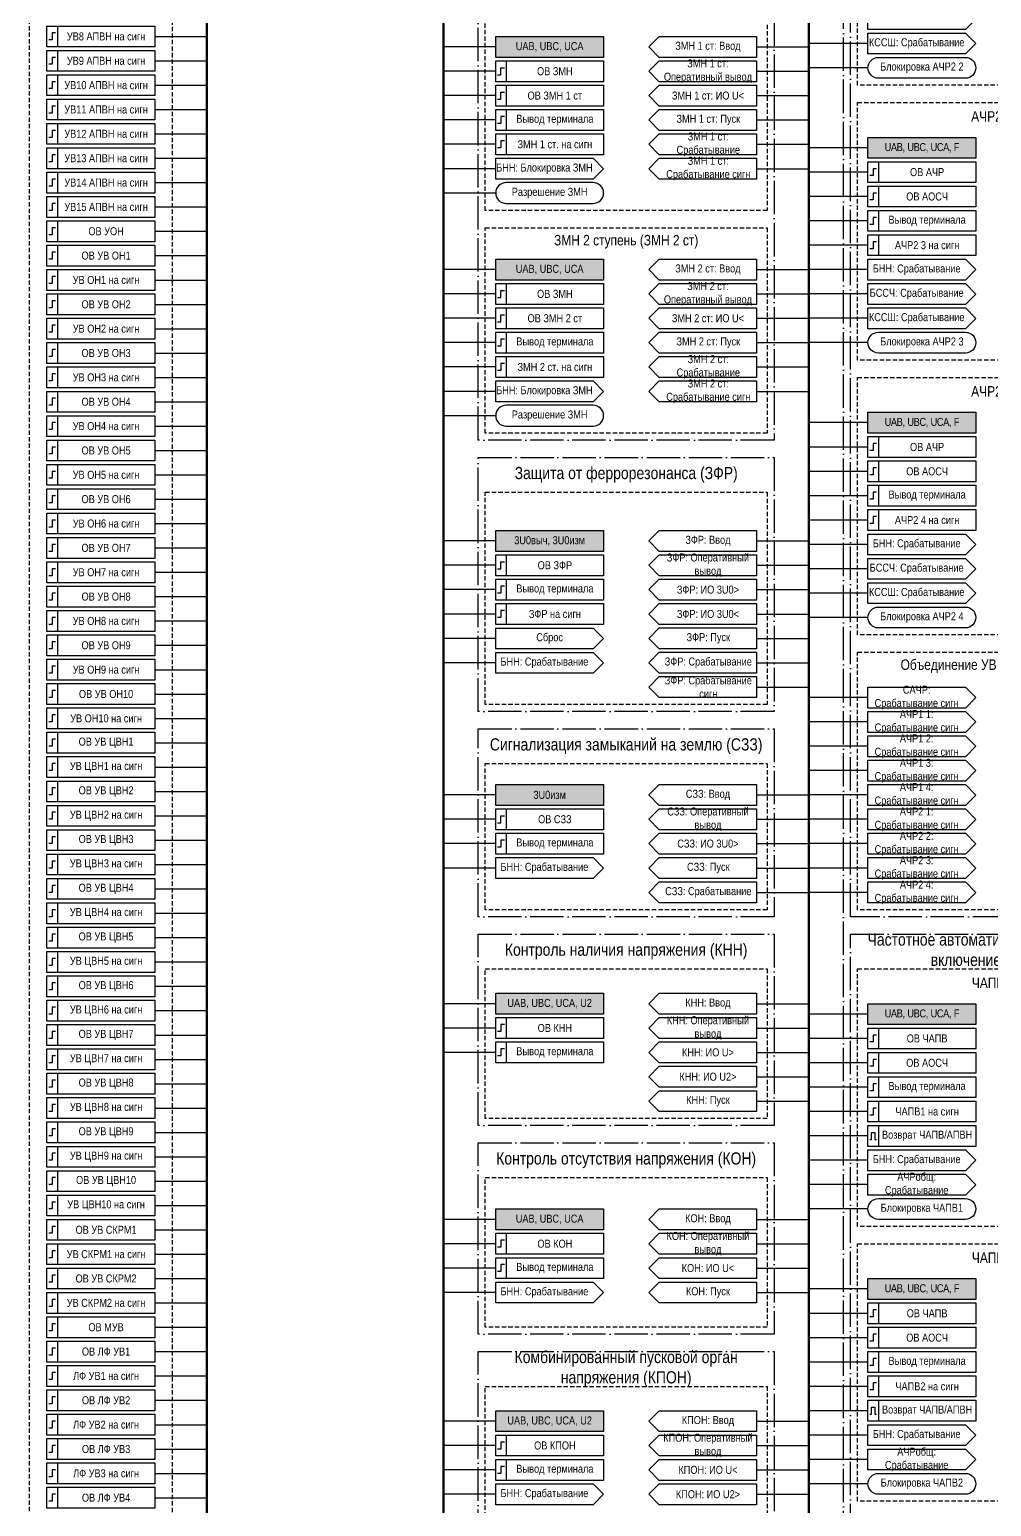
# Model space of a CAD drawing. Header units: millimetres. Extents: x -3568 to 1010, y 18 to 1948.
# Drawn here: x 76 to 352.5, y 765.5 to 1190 of the extents above; entities that cross this region are included whole.
import ezdxf

# ---------------------------------------------------------------- set-up
doc = ezdxf.new("R2010")
doc.units = ezdxf.units.MM
doc.linetypes.add('ACAD_ISO04W100', pattern=[30, 24, -3, 0, -3])
doc.linetypes.add('штриховая2', pattern=[0.375, 0.25, -0.125])
doc.layers.add('TEXT', color=7, linetype='Continuous', lineweight=25)
doc.layers.add('Основная', color=7, linetype='Continuous')
doc.styles.add('2.5_Gost_RD', font='ARIALN.TTF', dxfattribs={"height": 2.5})
doc.styles.add('3.5_Gost_RD', font='ARIALN.TTF', dxfattribs={"height": 3.5})

msp = doc.modelspace()

# ---------------------------------------------------------------- hatches: boundary and pattern name
at = {"ltscale": 100, "true_color": 0x0b6436}
h = msp.add_hatch(color=128, dxfattribs=at)
h.dxf.hatch_style = 1
h.paths.add_polyline_path([(210, 1188), (241, 1188), (241, 1182), (210, 1182)])
at = {"ltscale": 100, "true_color": 0x00cb62}
h = msp.add_hatch(color=112, dxfattribs=at)
h.dxf.hatch_style = 1
h.paths.add_polyline_path([(317, 1159), (348, 1159), (348, 1153), (317, 1153)])
h = msp.add_hatch(color=112, dxfattribs=at)
h.dxf.hatch_style = 1
h.paths.add_polyline_path([(210, 1124), (241, 1124), (241, 1118), (210, 1118)])
h = msp.add_hatch(color=112, dxfattribs=at)
h.dxf.hatch_style = 1
h.paths.add_polyline_path([(317, 1080), (348, 1080), (348, 1074), (317, 1074)])
h = msp.add_hatch(color=112, dxfattribs=at)
h.dxf.hatch_style = 1
h.paths.add_polyline_path([(210, 1046), (241, 1046), (241, 1040), (210, 1040)])
h = msp.add_hatch(color=112, dxfattribs=at)
h.dxf.hatch_style = 1
h.paths.add_polyline_path([(210, 973), (241, 973), (241, 967), (210, 967)])
h = msp.add_hatch(color=112, dxfattribs=at)
h.dxf.hatch_style = 1
h.paths.add_polyline_path([(210, 913), (241, 913), (241, 907), (210, 907)])
h = msp.add_hatch(color=112, dxfattribs=at)
h.dxf.hatch_style = 1
h.paths.add_polyline_path([(317, 910), (348, 910), (348, 904), (317, 904)])
h = msp.add_hatch(color=112, dxfattribs=at)
h.dxf.hatch_style = 1
h.paths.add_polyline_path([(210, 851), (241, 851), (241, 845), (210, 845)])
h = msp.add_hatch(color=112, dxfattribs=at)
h.dxf.hatch_style = 1
h.paths.add_polyline_path([(317, 831), (348, 831), (348, 825), (317, 825)])
h = msp.add_hatch(color=112, dxfattribs=at)
h.dxf.hatch_style = 1
h.paths.add_polyline_path([(210, 793), (241, 793), (241, 787), (210, 787)])

# ---------------------------------------------------------------- linework, layer by layer
at = {"lineweight": 100, "ltscale": 100}
for p, q in [((195, 1860), (195, 505)), ((300, 1860), (300, 505)), ((127, 1695), (127, 616))]:
    msp.add_line(p, q, dxfattribs=at)
at = {"ltscale": 100}
for p, q in [((112, 1188), (127, 1188)), ((210, 1185), (195, 1185)), ((285, 1185), (300, 1185)), ((317, 1186), (300, 1186)), ((112, 1181), (127, 1181)), ((210, 1178), (195, 1178)), ((285, 1178), (300, 1178)), ((317, 1179), (300, 1179)), ((112, 1174), (127, 1174)), ((210, 1171), (195, 1171)), ((285, 1171), (300, 1171)), ((112, 1167), (127, 1167)), ((210, 1164), (195, 1164)), ((285, 1164), (300, 1164)), ((112, 1160), (127, 1160)), ((210, 1157), (195, 1157)), ((285, 1157), (300, 1157)), ((317, 1156), (300, 1156)), ((112, 1153), (127, 1153)), ((210, 1150), (195, 1150)), ((285, 1150), (300, 1150)), ((317, 1149), (300, 1149)), ((112, 1146), (127, 1146)), ((210, 1143), (195, 1143)), ((317, 1142), (300, 1142)), ((112, 1139), (127, 1139)), ((317, 1135), (300, 1135)), ((112, 1132), (127, 1132)), ((112, 1125), (127, 1125)), ((317, 1128), (300, 1128)), ((210, 1121), (195, 1121)), ((285, 1121), (300, 1121)), ((317, 1121), (300, 1121)), ((112, 1118), (127, 1118)), ((210, 1114), (195, 1114)), ((285, 1114), (300, 1114)), ((317, 1114), (300, 1114)), ((112, 1111), (127, 1111)), ((112, 1104), (127, 1104)), ((210, 1107), (195, 1107)), ((285, 1107), (300, 1107)), ((317, 1107), (300, 1107)), ((210, 1100), (195, 1100)), ((285, 1100), (300, 1100)), ((317, 1100), (300, 1100)), ((112, 1097), (127, 1097)), ((210, 1093), (195, 1093)), ((285, 1093), (300, 1093)), ((112, 1090), (127, 1090)), ((112, 1083), (127, 1083)), ((210, 1086), (195, 1086)), ((285, 1086), (300, 1086)), ((210, 1079), (195, 1079)), ((112, 1076), (127, 1076)), ((317, 1077), (300, 1077)), ((317, 1070), (300, 1070)), ((112, 1069), (127, 1069)), ((112, 1062), (127, 1062)), ((317, 1063), (300, 1063)), ((112, 1055), (127, 1055)), ((317, 1056), (300, 1056)), ((317, 1049), (300, 1049)), ((112, 1048), (127, 1048)), ((112, 1041), (127, 1041)), ((210, 1043), (195, 1043)), ((285, 1043), (300, 1043)), ((317, 1042), (300, 1042)), ((210, 1036), (195, 1036)), ((285, 1036), (300, 1036)), ((112, 1034), (127, 1034)), ((317, 1035), (300, 1035)), ((210, 1029), (195, 1029)), ((285, 1029), (300, 1029)), ((317, 1028), (300, 1028)), ((112, 1027), (127, 1027)), ((112, 1020), (127, 1020)), ((210, 1022), (195, 1022)), ((285, 1022), (300, 1022)), ((317, 1021), (300, 1021)), ((210, 1015), (195, 1015)), ((285, 1015), (300, 1015)), ((112, 1013), (127, 1013)), ((210, 1008), (195, 1008)), ((285, 1008), (300, 1008)), ((112, 1006), (127, 1006)), ((112, 999), (127, 999)), ((285, 1001), (300, 1001)), ((317, 998), (300, 998)), ((112, 992), (127, 992)), ((317, 991), (300, 991)), ((112, 985), (127, 985)), ((317, 984), (300, 984)), ((112, 978), (127, 978)), ((317, 977), (300, 977)), ((112, 971), (127, 971)), ((210, 970), (195, 970)), ((285, 970), (300, 970)), ((317, 970), (300, 970)), ((112, 964), (127, 964)), ((210, 963), (195, 963)), ((285, 963), (300, 963)), ((317, 963), (300, 963)), ((112, 957), (127, 957)), ((210, 956), (195, 956)), ((285, 956), (300, 956)), ((317, 956), (300, 956)), ((112, 950), (127, 950)), ((210, 949), (195, 949)), ((285, 949), (300, 949)), ((317, 949), (300, 949)), ((112, 943), (127, 943)), ((285, 942), (300, 942)), ((317, 942), (300, 942)), ((112, 936), (127, 936)), ((112, 929), (127, 929)), ((112, 922), (127, 922)), ((112, 915), (127, 915)), ((210, 910), (195, 910)), ((285, 910), (300, 910)), ((112, 908), (127, 908)), ((317, 907), (300, 907)), ((112, 901), (127, 901)), ((210, 903), (195, 903)), ((285, 903), (300, 903)), ((317, 900), (300, 900)), ((210, 896), (195, 896)), ((285, 896), (300, 896)), ((112, 894), (127, 894)), ((317, 893), (300, 893)), ((285, 889), (300, 889)), ((112, 887), (127, 887)), ((317, 886), (300, 886)), ((112, 880), (127, 880)), ((285, 882), (300, 882)), ((317, 879), (300, 879)), ((112, 873), (127, 873)), ((317, 872), (300, 872)), ((112, 866), (127, 866)), ((317, 865), (300, 865)), ((112, 859), (127, 859)), ((317, 858), (300, 858)), ((112, 852), (127, 852)), ((317, 851), (300, 851)), ((112, 845), (127, 845)), ((210, 848), (195, 848)), ((285, 848), (300, 848)), ((210, 841), (195, 841)), ((285, 841), (300, 841)), ((112, 838), (127, 838)), ((210, 834), (195, 834)), ((285, 834), (300, 834)), ((112, 831), (127, 831)), ((317, 828), (300, 828)), ((112, 824), (127, 824)), ((210, 827), (195, 827)), ((285, 827), (300, 827)), ((317, 821), (300, 821)), ((112, 817), (127, 817)), ((317, 814), (300, 814)), ((112, 810), (127, 810)), ((317, 807), (300, 807)), ((112, 803), (127, 803)), ((317, 800), (300, 800)), ((112, 796), (127, 796)), ((210, 790), (195, 790)), ((285, 790), (300, 790)), ((317, 793), (300, 793)), ((112, 789), (127, 789)), ((317, 786), (300, 786)), ((112, 782), (127, 782)), ((210, 783), (195, 783)), ((285, 783), (300, 783)), ((317, 779), (300, 779)), ((112, 775), (127, 775)), ((210, 776), (195, 776)), ((285, 776), (300, 776)), ((210, 769), (195, 769)), ((285, 769), (300, 769)), ((317, 772), (300, 772)), ((112, 768), (127, 768))]:
    msp.add_line(p, q, dxfattribs=at)
at = {"color": 251, "linetype": 'ACAD_ISO04W100', "lineweight": 30, "ltscale": 0.4, "true_color": 0x58595b}
for points in [[(310, 1855), (395, 1855), (395, 561), (310, 561)], [(312, 1732), (393, 1732), (393, 935), (312, 935)], [(205, 1207), (290, 1207), (290, 1072), (205, 1072)], [(205, 1067), (290, 1067), (290, 994), (205, 994)], [(205, 989), (290, 989), (290, 935), (205, 935)], [(205, 930), (290, 930), (290, 875), (205, 875)], [(312, 930), (393, 930), (393, 563), (312, 563)], [(205, 870), (290, 870), (290, 815), (205, 815)], [(205, 810), (290, 810), (290, 755), (205, 755)]]:
    msp.add_lwpolyline(points, close=True, dxfattribs=at)
at = {"color": 7, "linetype": 'штриховая2', "ltscale": 5}
msp.add_lwpolyline([(76, 1697), (117, 1697), (117, 616), (76, 616)], close=True, dxfattribs=at)
at = {"linetype": 'штриховая2', "ltscale": 5}
for points in [[(314, 1248), (391, 1248), (391, 1174), (314, 1174)], [(207, 1197), (288, 1197), (288, 1138), (207, 1138)], [(314, 1169), (391, 1169), (391, 1095), (314, 1095)], [(207, 1133), (288, 1133), (288, 1074), (207, 1074)], [(314, 1090), (391, 1090), (391, 1016), (314, 1016)], [(207, 1057), (288, 1057), (288, 996), (207, 996)], [(314, 1011), (391, 1011), (391, 937), (314, 937)], [(207, 979), (288, 979), (288, 937), (207, 937)], [(207, 920), (288, 920), (288, 877), (207, 877)], [(314, 920), (391, 920), (391, 846), (314, 846)], [(207, 860), (288, 860), (288, 817), (207, 817)], [(314, 841), (391, 841), (391, 767), (314, 767)], [(207, 800), (288, 800), (288, 757), (207, 757)]]:
    msp.add_lwpolyline(points, close=True, dxfattribs=at)
at = {"ltscale": 100}
for points in [[(317, 1195.98), (345, 1195.98), (348, 1192.98), (345, 1189.98), (317, 1189.98), (317, 1195.98)], [(317, 1188.98), (345, 1188.98), (348, 1185.98), (345, 1182.98), (317, 1182.98), (317, 1188.98)], [(210, 1152.98), (238, 1152.98), (241, 1149.98), (238, 1146.98), (210, 1146.98), (210, 1152.98)], [(317, 1123.98), (345, 1123.98), (348, 1120.98), (345, 1117.98), (317, 1117.98), (317, 1123.98)], [(317, 1116.98), (345, 1116.98), (348, 1113.98), (345, 1110.98), (317, 1110.98), (317, 1116.98)], [(317, 1109.98), (345, 1109.98), (348, 1106.98), (345, 1103.98), (317, 1103.98), (317, 1109.98)], [(210, 1088.98), (238, 1088.98), (241, 1085.98), (238, 1082.98), (210, 1082.98), (210, 1088.98)], [(317, 1044.98), (345, 1044.98), (348, 1041.98), (345, 1038.98), (317, 1038.98), (317, 1044.98)], [(317, 1037.98), (345, 1037.98), (348, 1034.98), (345, 1031.98), (317, 1031.98), (317, 1037.98)], [(317, 1030.98), (345, 1030.98), (348, 1027.98), (345, 1024.98), (317, 1024.98), (317, 1030.98)], [(210, 1017.98), (238, 1017.98), (241, 1014.98), (238, 1011.98), (210, 1011.98), (210, 1017.98)], [(210, 1010.98), (238, 1010.98), (241, 1007.98), (238, 1004.98), (210, 1004.98), (210, 1010.98)], [(317, 1000.98), (345, 1000.98), (348, 997.98), (345, 994.98), (317, 994.98), (317, 1000.98)], [(317, 993.98), (345, 993.98), (348, 990.98), (345, 987.98), (317, 987.98), (317, 993.98)], [(317, 986.98), (345, 986.98), (348, 983.98), (345, 980.98), (317, 980.98), (317, 986.98)], [(317, 979.98), (345, 979.98), (348, 976.98), (345, 973.98), (317, 973.98), (317, 979.98)], [(317, 972.98), (345, 972.98), (348, 969.98), (345, 966.98), (317, 966.98), (317, 972.98)], [(317, 965.98), (345, 965.98), (348, 962.98), (345, 959.98), (317, 959.98), (317, 965.98)], [(317, 958.98), (345, 958.98), (348, 955.98), (345, 952.98), (317, 952.98), (317, 958.98)], [(210, 951.98), (238, 951.98), (241, 948.98), (238, 945.98), (210, 945.98), (210, 951.98)], [(317, 951.98), (345, 951.98), (348, 948.98), (345, 945.98), (317, 945.98), (317, 951.98)], [(317, 944.98), (345, 944.98), (348, 941.98), (345, 938.98), (317, 938.98), (317, 944.98)], [(317, 867.98), (345, 867.98), (348, 864.98), (345, 861.98), (317, 861.98), (317, 867.98)], [(317, 860.98), (345, 860.98), (348, 857.98), (345, 854.98), (317, 854.98), (317, 860.98)], [(210, 829.98), (238, 829.98), (241, 826.98), (238, 823.98), (210, 823.98), (210, 829.98)], [(317, 788.98), (345, 788.98), (348, 785.98), (345, 782.98), (317, 782.98), (317, 788.98)], [(317, 781.98), (345, 781.98), (348, 778.98), (345, 775.98), (317, 775.98), (317, 781.98)], [(210, 771.98), (238, 771.98), (241, 768.98), (238, 765.98), (210, 765.98), (210, 771.98)]]:
    msp.add_lwpolyline(points, dxfattribs=at)
for points in [[(81, 1191), (84, 1191), (84, 1185), (81, 1185)], [(81, 1191), (112, 1191), (112, 1185), (81, 1185)], [(210, 1188), (241, 1188), (241, 1182), (210, 1182)], [(285, 1188), (285, 1182), (257, 1182), (254, 1185), (257, 1188)], [(81, 1184), (84, 1184), (84, 1178), (81, 1178)], [(81, 1184), (112, 1184), (112, 1178), (81, 1178)], [(210, 1181), (241, 1181), (241, 1175), (210, 1175)], [(210, 1181), (213, 1181), (213, 1175), (210, 1175)], [(285, 1181), (285, 1175), (257, 1175), (254, 1178), (257, 1181)], [(81, 1177), (84, 1177), (84, 1171), (81, 1171)], [(81, 1177), (112, 1177), (112, 1171), (81, 1171)], [(210, 1174), (241, 1174), (241, 1168), (210, 1168)], [(210, 1174), (213, 1174), (213, 1168), (210, 1168)], [(257, 1174), (285, 1174), (285, 1168), (257, 1168), (254, 1171)], [(81, 1170), (84, 1170), (84, 1164), (81, 1164)], [(81, 1170), (112, 1170), (112, 1164), (81, 1164)], [(210, 1167), (241, 1167), (241, 1161), (210, 1161)], [(210, 1167), (213, 1167), (213, 1161), (210, 1161)], [(257, 1167), (285, 1167), (285, 1161), (257, 1161), (254, 1164)], [(81, 1163), (84, 1163), (84, 1157), (81, 1157)], [(81, 1163), (112, 1163), (112, 1157), (81, 1157)], [(210, 1160), (213, 1160), (213, 1154), (210, 1154)], [(210, 1160), (241, 1160), (241, 1154), (210, 1154)], [(257, 1160), (285, 1160), (285, 1154), (257, 1154), (254, 1157)], [(317, 1159), (348, 1159), (348, 1153), (317, 1153)], [(81, 1156), (84, 1156), (84, 1150), (81, 1150)], [(81, 1156), (112, 1156), (112, 1150), (81, 1150)], [(257, 1153), (285, 1153), (285, 1147), (257, 1147), (254, 1150)], [(317, 1152), (320, 1152), (320, 1146), (317, 1146)], [(317, 1152), (348, 1152), (348, 1146), (317, 1146)], [(81, 1149), (84, 1149), (84, 1143), (81, 1143)], [(81, 1149), (112, 1149), (112, 1143), (81, 1143)], [(81, 1142), (84, 1142), (84, 1136), (81, 1136)], [(81, 1142), (112, 1142), (112, 1136), (81, 1136)], [(317, 1145), (320, 1145), (320, 1139), (317, 1139)], [(317, 1145), (348, 1145), (348, 1139), (317, 1139)], [(317, 1138), (320, 1138), (320, 1132), (317, 1132)], [(317, 1138), (348, 1138), (348, 1132), (317, 1132)], [(81, 1135), (84, 1135), (84, 1129), (81, 1129)], [(81, 1135), (112, 1135), (112, 1129), (81, 1129)], [(317, 1131), (320, 1131), (320, 1125), (317, 1125)], [(317, 1131), (348, 1131), (348, 1125), (317, 1125)], [(81, 1128), (84, 1128), (84, 1122), (81, 1122)], [(81, 1128), (112, 1128), (112, 1122), (81, 1122)], [(81, 1121), (84, 1121), (84, 1115), (81, 1115)], [(81, 1121), (112, 1121), (112, 1115), (81, 1115)], [(210, 1124), (241, 1124), (241, 1118), (210, 1118)], [(285, 1124), (285, 1118), (257, 1118), (254, 1121), (257, 1124)], [(210, 1117), (241, 1117), (241, 1111), (210, 1111)], [(210, 1117), (213, 1117), (213, 1111), (210, 1111)], [(285, 1117), (285, 1111), (257, 1111), (254, 1114), (257, 1117)], [(81, 1114), (84, 1114), (84, 1108), (81, 1108)], [(81, 1114), (112, 1114), (112, 1108), (81, 1108)], [(210, 1110), (241, 1110), (241, 1104), (210, 1104)], [(210, 1110), (213, 1110), (213, 1104), (210, 1104)], [(257, 1110), (285, 1110), (285, 1104), (257, 1104), (254, 1107)], [(81, 1107), (84, 1107), (84, 1101), (81, 1101)], [(81, 1107), (112, 1107), (112, 1101), (81, 1101)], [(81, 1100), (84, 1100), (84, 1094), (81, 1094)], [(81, 1100), (112, 1100), (112, 1094), (81, 1094)], [(210, 1103), (241, 1103), (241, 1097), (210, 1097)], [(210, 1103), (213, 1103), (213, 1097), (210, 1097)], [(257, 1103), (285, 1103), (285, 1097), (257, 1097), (254, 1100)], [(210, 1096), (213, 1096), (213, 1090), (210, 1090)], [(210, 1096), (241, 1096), (241, 1090), (210, 1090)], [(257, 1096), (285, 1096), (285, 1090), (257, 1090), (254, 1093)], [(81, 1093), (84, 1093), (84, 1087), (81, 1087)], [(81, 1093), (112, 1093), (112, 1087), (81, 1087)], [(257, 1089), (285, 1089), (285, 1083), (257, 1083), (254, 1086)], [(81, 1086), (84, 1086), (84, 1080), (81, 1080)], [(81, 1086), (112, 1086), (112, 1080), (81, 1080)], [(81, 1079), (84, 1079), (84, 1073), (81, 1073)], [(81, 1079), (112, 1079), (112, 1073), (81, 1073)], [(317, 1080), (348, 1080), (348, 1074), (317, 1074)], [(81, 1072), (84, 1072), (84, 1066), (81, 1066)], [(81, 1072), (112, 1072), (112, 1066), (81, 1066)], [(317, 1073), (320, 1073), (320, 1067), (317, 1067)], [(317, 1073), (348, 1073), (348, 1067), (317, 1067)], [(317, 1066), (320, 1066), (320, 1060), (317, 1060)], [(317, 1066), (348, 1066), (348, 1060), (317, 1060)], [(81, 1065), (84, 1065), (84, 1059), (81, 1059)], [(81, 1065), (112, 1065), (112, 1059), (81, 1059)], [(81, 1058), (84, 1058), (84, 1052), (81, 1052)], [(81, 1058), (112, 1058), (112, 1052), (81, 1052)], [(317, 1059), (320, 1059), (320, 1053), (317, 1053)], [(317, 1059), (348, 1059), (348, 1053), (317, 1053)], [(81, 1051), (84, 1051), (84, 1045), (81, 1045)], [(81, 1051), (112, 1051), (112, 1045), (81, 1045)], [(317, 1052), (320, 1052), (320, 1046), (317, 1046)], [(317, 1052), (348, 1052), (348, 1046), (317, 1046)], [(210, 1046), (241, 1046), (241, 1040), (210, 1040)], [(285, 1046), (285, 1040), (257, 1040), (254, 1043), (257, 1046)], [(81, 1044), (84, 1044), (84, 1038), (81, 1038)], [(81, 1044), (112, 1044), (112, 1038), (81, 1038)], [(81, 1037), (84, 1037), (84, 1031), (81, 1031)], [(81, 1037), (112, 1037), (112, 1031), (81, 1031)], [(210, 1039), (241, 1039), (241, 1033), (210, 1033)], [(210, 1039), (213, 1039), (213, 1033), (210, 1033)], [(285, 1039), (285, 1033), (257, 1033), (254, 1036), (257, 1039)], [(210, 1032), (241, 1032), (241, 1026), (210, 1026)], [(210, 1032), (213, 1032), (213, 1026), (210, 1026)], [(257, 1032), (285, 1032), (285, 1026), (257, 1026), (254, 1029)], [(81, 1030), (84, 1030), (84, 1024), (81, 1024)], [(81, 1030), (112, 1030), (112, 1024), (81, 1024)], [(210, 1025), (213, 1025), (213, 1019), (210, 1019)], [(210, 1025), (241, 1025), (241, 1019), (210, 1019)], [(257, 1025), (285, 1025), (285, 1019), (257, 1019), (254, 1022)], [(81, 1023), (84, 1023), (84, 1017), (81, 1017)], [(81, 1023), (112, 1023), (112, 1017), (81, 1017)], [(81, 1016), (84, 1016), (84, 1010), (81, 1010)], [(81, 1016), (112, 1016), (112, 1010), (81, 1010)], [(257, 1018), (285, 1018), (285, 1012), (257, 1012), (254, 1015)], [(257, 1011), (285, 1011), (285, 1005), (257, 1005), (254, 1008)], [(81, 1009), (84, 1009), (84, 1003), (81, 1003)], [(81, 1009), (112, 1009), (112, 1003), (81, 1003)], [(81, 1002), (84, 1002), (84, 996), (81, 996)], [(81, 1002), (112, 1002), (112, 996), (81, 996)], [(257, 1004), (285, 1004), (285, 998), (257, 998), (254, 1001)], [(81, 995), (84, 995), (84, 989), (81, 989)], [(81, 995), (112, 995), (112, 989), (81, 989)], [(81, 988), (84, 988), (84, 982), (81, 982)], [(81, 988), (112, 988), (112, 982), (81, 982)], [(81, 981), (84, 981), (84, 975), (81, 975)], [(81, 981), (112, 981), (112, 975), (81, 975)], [(81, 974), (84, 974), (84, 968), (81, 968)], [(81, 974), (112, 974), (112, 968), (81, 968)], [(210, 973), (241, 973), (241, 967), (210, 967)], [(285, 973), (285, 967), (257, 967), (254, 970), (257, 973)], [(81, 967), (84, 967), (84, 961), (81, 961)], [(81, 967), (112, 967), (112, 961), (81, 961)], [(210, 966), (241, 966), (241, 960), (210, 960)], [(210, 966), (213, 966), (213, 960), (210, 960)], [(285, 966), (285, 960), (257, 960), (254, 963), (257, 966)], [(81, 960), (84, 960), (84, 954), (81, 954)], [(81, 960), (112, 960), (112, 954), (81, 954)], [(210, 959), (241, 959), (241, 953), (210, 953)], [(210, 959), (213, 959), (213, 953), (210, 953)], [(257, 959), (285, 959), (285, 953), (257, 953), (254, 956)], [(81, 953), (84, 953), (84, 947), (81, 947)], [(81, 953), (112, 953), (112, 947), (81, 947)], [(257, 952), (285, 952), (285, 946), (257, 946), (254, 949)], [(81, 946), (84, 946), (84, 940), (81, 940)], [(81, 946), (112, 946), (112, 940), (81, 940)], [(257, 945), (285, 945), (285, 939), (257, 939), (254, 942)], [(81, 939), (84, 939), (84, 933), (81, 933)], [(81, 939), (112, 939), (112, 933), (81, 933)], [(81, 932), (84, 932), (84, 926), (81, 926)], [(81, 932), (112, 932), (112, 926), (81, 926)], [(81, 925), (84, 925), (84, 919), (81, 919)], [(81, 925), (112, 925), (112, 919), (81, 919)], [(81, 918), (84, 918), (84, 912), (81, 912)], [(81, 918), (112, 918), (112, 912), (81, 912)], [(210, 913), (241, 913), (241, 907), (210, 907)], [(285, 913), (285, 907), (257, 907), (254, 910), (257, 913)], [(81, 911), (84, 911), (84, 905), (81, 905)], [(81, 911), (112, 911), (112, 905), (81, 905)], [(317, 910), (348, 910), (348, 904), (317, 904)], [(210, 906), (213, 906), (213, 900), (210, 900)], [(210, 906), (241, 906), (241, 900), (210, 900)], [(285, 906), (285, 900), (257, 900), (254, 903), (257, 906)], [(81, 904), (84, 904), (84, 898), (81, 898)], [(81, 904), (112, 904), (112, 898), (81, 898)], [(317, 903), (320, 903), (320, 897), (317, 897)], [(317, 903), (348, 903), (348, 897), (317, 897)], [(81, 897), (84, 897), (84, 891), (81, 891)], [(81, 897), (112, 897), (112, 891), (81, 891)], [(210, 899), (213, 899), (213, 893), (210, 893)], [(210, 899), (241, 899), (241, 893), (210, 893)], [(257, 899), (285, 899), (285, 893), (257, 893), (254, 896)], [(317, 896), (320, 896), (320, 890), (317, 890)], [(317, 896), (348, 896), (348, 890), (317, 890)], [(257, 892), (285, 892), (285, 886), (257, 886), (254, 889)], [(81, 890), (84, 890), (84, 884), (81, 884)], [(81, 890), (112, 890), (112, 884), (81, 884)], [(317, 889), (320, 889), (320, 883), (317, 883)], [(317, 889), (348, 889), (348, 883), (317, 883)], [(81, 883), (84, 883), (84, 877), (81, 877)], [(81, 883), (112, 883), (112, 877), (81, 877)], [(257, 885), (285, 885), (285, 879), (257, 879), (254, 882)], [(317, 882), (320, 882), (320, 876), (317, 876)], [(317, 882), (348, 882), (348, 876), (317, 876)], [(81, 876), (84, 876), (84, 870), (81, 870)], [(81, 876), (112, 876), (112, 870), (81, 870)], [(317, 875), (348, 875), (348, 869), (317, 869)], [(317, 875), (320, 875), (320, 869), (317, 869)], [(81, 869), (84, 869), (84, 863), (81, 863)], [(81, 869), (112, 869), (112, 863), (81, 863)], [(81, 862), (84, 862), (84, 856), (81, 856)], [(81, 862), (112, 862), (112, 856), (81, 856)], [(81, 855), (84, 855), (84, 849), (81, 849)], [(81, 855), (112, 855), (112, 849), (81, 849)], [(210, 851), (241, 851), (241, 845), (210, 845)], [(285, 851), (285, 845), (257, 845), (254, 848), (257, 851)], [(81, 848), (84, 848), (84, 842), (81, 842)], [(81, 848), (112, 848), (112, 842), (81, 842)], [(81, 841), (84, 841), (84, 835), (81, 835)], [(81, 841), (112, 841), (112, 835), (81, 835)], [(210, 844), (213, 844), (213, 838), (210, 838)], [(210, 844), (241, 844), (241, 838), (210, 838)], [(285, 844), (285, 838), (257, 838), (254, 841), (257, 844)], [(210, 837), (213, 837), (213, 831), (210, 831)], [(210, 837), (241, 837), (241, 831), (210, 831)], [(257, 837), (285, 837), (285, 831), (257, 831), (254, 834)], [(81, 834), (84, 834), (84, 828), (81, 828)], [(81, 834), (112, 834), (112, 828), (81, 828)], [(257, 830), (285, 830), (285, 824), (257, 824), (254, 827)], [(317, 831), (348, 831), (348, 825), (317, 825)], [(81, 827), (84, 827), (84, 821), (81, 821)], [(81, 827), (112, 827), (112, 821), (81, 821)], [(317, 824), (320, 824), (320, 818), (317, 818)], [(317, 824), (348, 824), (348, 818), (317, 818)], [(81, 820), (84, 820), (84, 814), (81, 814)], [(81, 820), (112, 820), (112, 814), (81, 814)], [(317, 817), (320, 817), (320, 811), (317, 811)], [(317, 817), (348, 817), (348, 811), (317, 811)], [(81, 813), (84, 813), (84, 807), (81, 807)], [(81, 813), (112, 813), (112, 807), (81, 807)], [(317, 810), (320, 810), (320, 804), (317, 804)], [(317, 810), (348, 810), (348, 804), (317, 804)], [(81, 806), (84, 806), (84, 800), (81, 800)], [(81, 806), (112, 806), (112, 800), (81, 800)], [(317, 803), (320, 803), (320, 797), (317, 797)], [(317, 803), (348, 803), (348, 797), (317, 797)], [(81, 799), (84, 799), (84, 793), (81, 793)], [(81, 799), (112, 799), (112, 793), (81, 793)], [(317, 796), (348, 796), (348, 790), (317, 790)], [(317, 796), (320, 796), (320, 790), (317, 790)], [(81, 792), (84, 792), (84, 786), (81, 786)], [(81, 792), (112, 792), (112, 786), (81, 786)], [(210, 793), (241, 793), (241, 787), (210, 787)], [(285, 793), (285, 787), (257, 787), (254, 790), (257, 793)], [(210, 786), (213, 786), (213, 780), (210, 780)], [(210, 786), (241, 786), (241, 780), (210, 780)], [(285, 786), (285, 780), (257, 780), (254, 783), (257, 786)], [(81, 785), (84, 785), (84, 779), (81, 779)], [(81, 785), (112, 785), (112, 779), (81, 779)], [(81, 778), (84, 778), (84, 772), (81, 772)], [(81, 778), (112, 778), (112, 772), (81, 772)], [(210, 779), (213, 779), (213, 773), (210, 773)], [(210, 779), (241, 779), (241, 773), (210, 773)], [(257, 779), (285, 779), (285, 773), (257, 773), (254, 776)], [(81, 771), (84, 771), (84, 765), (81, 765)], [(81, 771), (112, 771), (112, 765), (81, 765)], [(257, 772), (285, 772), (285, 766), (257, 766), (254, 769)]]:
    msp.add_lwpolyline(points, close=True, dxfattribs=at)
at = {"lineweight": 30, "ltscale": 100}
for points in [[(83.5, 1189), (82.5, 1189), (82.5, 1187), (81.5, 1187)], [(83.5, 1182), (82.5, 1182), (82.5, 1180), (81.5, 1180)], [(210.5, 1177), (211.5, 1177), (211.5, 1179), (212.5, 1179)], [(83.5, 1175), (82.5, 1175), (82.5, 1173), (81.5, 1173)], [(210.5, 1170), (211.5, 1170), (211.5, 1172), (212.5, 1172)], [(83.5, 1168), (82.5, 1168), (82.5, 1166), (81.5, 1166)], [(212.5, 1165), (211.5, 1165), (211.5, 1163), (210.5, 1163)], [(83.5, 1161), (82.5, 1161), (82.5, 1159), (81.5, 1159)], [(212.5, 1158), (211.5, 1158), (211.5, 1156), (210.5, 1156)], [(83.5, 1154), (82.5, 1154), (82.5, 1152), (81.5, 1152)], [(83.5, 1147), (82.5, 1147), (82.5, 1145), (81.5, 1145)], [(319.5, 1150), (318.5, 1150), (318.5, 1148), (317.5, 1148)], [(319.5, 1143), (318.5, 1143), (318.5, 1141), (317.5, 1141)], [(83.5, 1140), (82.5, 1140), (82.5, 1138), (81.5, 1138)], [(319.5, 1136), (318.5, 1136), (318.5, 1134), (317.5, 1134)], [(83.5, 1133), (82.5, 1133), (82.5, 1131), (81.5, 1131)], [(83.5, 1126), (82.5, 1126), (82.5, 1124), (81.5, 1124)], [(319.5, 1129), (318.5, 1129), (318.5, 1127), (317.5, 1127)], [(83.5, 1119), (82.5, 1119), (82.5, 1117), (81.5, 1117)], [(210.5, 1113), (211.5, 1113), (211.5, 1115), (212.5, 1115)], [(83.5, 1112), (82.5, 1112), (82.5, 1110), (81.5, 1110)], [(210.5, 1106), (211.5, 1106), (211.5, 1108), (212.5, 1108)], [(83.5, 1105), (82.5, 1105), (82.5, 1103), (81.5, 1103)], [(212.5, 1101), (211.5, 1101), (211.5, 1099), (210.5, 1099)], [(83.5, 1098), (82.5, 1098), (82.5, 1096), (81.5, 1096)], [(83.5, 1091), (82.5, 1091), (82.5, 1089), (81.5, 1089)], [(212.5, 1094), (211.5, 1094), (211.5, 1092), (210.5, 1092)], [(83.5, 1084), (82.5, 1084), (82.5, 1082), (81.5, 1082)], [(83.5, 1077), (82.5, 1077), (82.5, 1075), (81.5, 1075)], [(83.5, 1070), (82.5, 1070), (82.5, 1068), (81.5, 1068)], [(319.5, 1071), (318.5, 1071), (318.5, 1069), (317.5, 1069)], [(83.5, 1063), (82.5, 1063), (82.5, 1061), (81.5, 1061)], [(319.5, 1064), (318.5, 1064), (318.5, 1062), (317.5, 1062)], [(83.5, 1056), (82.5, 1056), (82.5, 1054), (81.5, 1054)], [(319.5, 1057), (318.5, 1057), (318.5, 1055), (317.5, 1055)], [(83.5, 1049), (82.5, 1049), (82.5, 1047), (81.5, 1047)], [(319.5, 1050), (318.5, 1050), (318.5, 1048), (317.5, 1048)], [(83.5, 1042), (82.5, 1042), (82.5, 1040), (81.5, 1040)], [(210.5, 1035), (211.5, 1035), (211.5, 1037), (212.5, 1037)], [(83.5, 1035), (82.5, 1035), (82.5, 1033), (81.5, 1033)], [(83.5, 1028), (82.5, 1028), (82.5, 1026), (81.5, 1026)], [(212.5, 1030), (211.5, 1030), (211.5, 1028), (210.5, 1028)], [(83.5, 1021), (82.5, 1021), (82.5, 1019), (81.5, 1019)], [(212.5, 1023), (211.5, 1023), (211.5, 1021), (210.5, 1021)], [(83.5, 1014), (82.5, 1014), (82.5, 1012), (81.5, 1012)], [(83.5, 1007), (82.5, 1007), (82.5, 1005), (81.5, 1005)], [(83.5, 1000), (82.5, 1000), (82.5, 998), (81.5, 998)], [(83.5, 993), (82.5, 993), (82.5, 991), (81.5, 991)], [(83.5, 986), (82.5, 986), (82.5, 984), (81.5, 984)], [(83.5, 979), (82.5, 979), (82.5, 977), (81.5, 977)], [(83.5, 972), (82.5, 972), (82.5, 970), (81.5, 970)], [(83.5, 965), (82.5, 965), (82.5, 963), (81.5, 963)], [(210.5, 962), (211.5, 962), (211.5, 964), (212.5, 964)], [(83.5, 958), (82.5, 958), (82.5, 956), (81.5, 956)], [(212.5, 957), (211.5, 957), (211.5, 955), (210.5, 955)], [(83.5, 951), (82.5, 951), (82.5, 949), (81.5, 949)], [(83.5, 944), (82.5, 944), (82.5, 942), (81.5, 942)], [(83.5, 937), (82.5, 937), (82.5, 935), (81.5, 935)], [(83.5, 930), (82.5, 930), (82.5, 928), (81.5, 928)], [(83.5, 923), (82.5, 923), (82.5, 921), (81.5, 921)], [(83.5, 916), (82.5, 916), (82.5, 914), (81.5, 914)], [(83.5, 909), (82.5, 909), (82.5, 907), (81.5, 907)], [(83.5, 902), (82.5, 902), (82.5, 900), (81.5, 900)], [(212.5, 904), (211.5, 904), (211.5, 902), (210.5, 902)], [(319.5, 901), (318.5, 901), (318.5, 899), (317.5, 899)], [(212.5, 897), (211.5, 897), (211.5, 895), (210.5, 895)], [(83.5, 895), (82.5, 895), (82.5, 893), (81.5, 893)], [(319.5, 894), (318.5, 894), (318.5, 892), (317.5, 892)], [(83.5, 888), (82.5, 888), (82.5, 886), (81.5, 886)], [(319.5, 887), (318.5, 887), (318.5, 885), (317.5, 885)], [(83.5, 881), (82.5, 881), (82.5, 879), (81.5, 879)], [(319.5, 880), (318.5, 880), (318.5, 878), (317.5, 878)], [(83.5, 874), (82.5, 874), (82.5, 872), (81.5, 872)], [(317.5, 871), (318, 871), (318, 873), (319, 873), (319, 871), (319.5, 871)], [(83.5, 867), (82.5, 867), (82.5, 865), (81.5, 865)], [(83.5, 860), (82.5, 860), (82.5, 858), (81.5, 858)], [(83.5, 853), (82.5, 853), (82.5, 851), (81.5, 851)], [(83.5, 846), (82.5, 846), (82.5, 844), (81.5, 844)], [(212.5, 842), (211.5, 842), (211.5, 840), (210.5, 840)], [(83.5, 839), (82.5, 839), (82.5, 837), (81.5, 837)], [(212.5, 835), (211.5, 835), (211.5, 833), (210.5, 833)], [(83.5, 832), (82.5, 832), (82.5, 830), (81.5, 830)], [(83.5, 825), (82.5, 825), (82.5, 823), (81.5, 823)], [(319.5, 822), (318.5, 822), (318.5, 820), (317.5, 820)], [(83.5, 818), (82.5, 818), (82.5, 816), (81.5, 816)], [(83.5, 811), (82.5, 811), (82.5, 809), (81.5, 809)], [(319.5, 815), (318.5, 815), (318.5, 813), (317.5, 813)], [(319.5, 808), (318.5, 808), (318.5, 806), (317.5, 806)], [(83.5, 804), (82.5, 804), (82.5, 802), (81.5, 802)], [(319.5, 801), (318.5, 801), (318.5, 799), (317.5, 799)], [(83.5, 797), (82.5, 797), (82.5, 795), (81.5, 795)], [(317.5, 792), (318, 792), (318, 794), (319, 794), (319, 792), (319.5, 792)], [(83.5, 790), (82.5, 790), (82.5, 788), (81.5, 788)], [(83.5, 783), (82.5, 783), (82.5, 781), (81.5, 781)], [(212.5, 784), (211.5, 784), (211.5, 782), (210.5, 782)], [(212.5, 777), (211.5, 777), (211.5, 775), (210.5, 775)], [(83.5, 776), (82.5, 776), (82.5, 774), (81.5, 774)], [(83.5, 769), (82.5, 769), (82.5, 767), (81.5, 767)]]:
    msp.add_lwpolyline(points, dxfattribs=at)
at = {"ltscale": 100}
for points in [[(320, 1176, -1), (320, 1182), (345, 1182, -1), (345, 1176)], [(213, 1140), (238, 1140, 1), (238, 1146), (213, 1146, 1)], [(320, 1097, -1), (320, 1103), (345, 1103, -1), (345, 1097)], [(213, 1076), (238, 1076, 1), (238, 1082), (213, 1082, 1)], [(320, 1018, -1), (320, 1024), (345, 1024, -1), (345, 1018)], [(320, 848, -1), (320, 854), (345, 854, -1), (345, 848)], [(320, 769, -1), (320, 775), (345, 775, -1), (345, 769)]]:
    msp.add_lwpolyline(points, format="xyb", close=True, dxfattribs=at)

# ---------------------------------------------------------------- texts
at = {"ltscale": 100, "char_height": 2.3, "attachment_point": 5, "style": '2.5_Gost_RD'}
for s, insert, width in [('УВ8 АПВН на сигн', (98, 1188), 27.6764), ('ЗМН 1 ст: Ввод', (271, 1185), 28), ('УВ9 АПВН на сигн', (98, 1181), 27.6764), ('ЗМН 1 ст: Оперативный вывод', (271, 1178), 28), ('Блокировка АЧР2 2', (332.5, 1179), 31), ('УВ10 АПВН на сигн', (98, 1174), 27.6764), ('УВ11 АПВН на сигн', (98, 1167), 27.6764), ('УВ12 АПВН на сигн', (98, 1160), 27.6764), ('УВ13 АПВН на сигн', (98, 1153), 27.6764), ('УВ14 АПВН на сигн', (98, 1146), 27.6764), ('УВ15 АПВН на сигн', (98, 1139), 27.6764), ('ОВ УОН', (98, 1132), 27.6764), ('ОВ УВ ОН1', (98, 1125), 27.6764), ('ЗМН 2 ст: Ввод', (271, 1121), 28), ('УВ ОН1 на сигн', (98, 1118), 27.6764), ('ЗМН 2 ст: Оперативный вывод', (271, 1114), 28), ('ОВ УВ ОН2', (98, 1111), 27.6764), ('УВ ОН2 на сигн', (98, 1104), 27.6764), ('Блокировка АЧР2 3', (332.5, 1100), 31), ('ОВ УВ ОН3', (98, 1097), 27.6764), ('УВ ОН3 на сигн', (98, 1090), 27.6764), ('ОВ УВ ОН4', (98, 1083), 27.6764), ('УВ ОН4 на сигн', (98, 1076), 27.6764), ('ОВ УВ ОН5', (98, 1069), 27.6764), ('УВ ОН5 на сигн', (98, 1062), 27.6764), ('ОВ УВ ОН6', (98, 1055), 27.6764), ('УВ ОН6 на сигн', (98, 1048), 27.6764), ('ЗФР: Ввод', (271, 1043), 28), ('ОВ УВ ОН7', (98, 1041), 27.6764), ('ЗФР: Оперативный вывод', (271, 1036), 28), ('УВ ОН7 на сигн', (98, 1034), 27.6764), ('ОВ УВ ОН8', (98, 1027), 27.6764), ('УВ ОН8 на сигн', (98, 1020), 27.6764), ('Блокировка АЧР2 4', (332.5, 1021), 31), ('Сброс', (225.5, 1014.99), 31), ('ОВ УВ ОН9', (98, 1013), 27.6764), ('УВ ОН9 на сигн', (98, 1006), 27.6764), ('БНН: Срабатывание', (224, 1007.98), 28), ('ОВ УВ ОН10', (98, 999), 27.6764), ('УВ ОН10 на сигн', (98, 992), 27.6764), ('ОВ УВ ЦВН1', (98, 985), 27.6764), ('УВ ЦВН1 на сигн', (98, 978), 27.6764), ('ОВ УВ ЦВН2', (98, 971), 27.6764), ('СЗЗ: Ввод', (271, 970), 28), ('УВ ЦВН2 на сигн', (98, 964), 27.6764), ('СЗЗ: Оперативный вывод', (271, 963), 28), ('ОВ УВ ЦВН3', (98, 957), 27.6764), ('УВ ЦВН3 на сигн', (98, 950), 27.6764), ('ОВ УВ ЦВН4', (98, 943), 27.6764), ('УВ ЦВН4 на сигн', (98, 936), 27.6764), ('ОВ УВ ЦВН5', (98, 929), 27.6764), ('УВ ЦВН5 на сигн', (98, 922), 27.6764), ('ОВ УВ ЦВН6', (98, 915), 27.6764), ('УВ ЦВН6 на сигн', (98, 908), 27.6764), ('КНН: Ввод', (271, 910), 28), ('КНН: Оперативный вывод', (271, 903), 28), ('ОВ УВ ЦВН7', (98, 901), 27.6764), ('КНН: ИО U>', (271, 896), 28), ('УВ ЦВН7 на сигн', (98, 894), 27.6764), ('ОВ УВ ЦВН8', (98, 887), 27.6764), ('КНН: ИО U2>', (271, 889), 28), ('КНН: Пуск', (271, 882), 28), ('УВ ЦВН8 на сигн', (98, 880), 27.6764), ('ОВ УВ ЦВН9', (98, 873), 27.6764), ('УВ ЦВН9 на сигн', (98, 866), 27.6764), ('ОВ УВ ЦВН10', (98, 859), 27.6764), ('УВ ЦВН10 на сигн', (98, 852), 27.6764), ('КОН: Ввод', (271, 848), 28), ('Блокировка ЧАПВ1', (332.5, 851), 31), ('ОВ УВ СКРМ1', (98, 845), 27.6764), ('КОН: Оперативный вывод', (271, 841), 28), ('УВ СКРМ1 на сигн', (98, 838), 27.6764), ('ОВ УВ СКРМ2', (98, 831), 27.6764), ('КОН: ИО U<', (271, 834), 28), ('КОН: Пуск', (271, 827), 28), ('УВ СКРМ2 на сигн', (98, 824), 27.6764), ('ОВ МУВ', (98, 817), 27.6764), ('ОВ ЛФ УВ1', (98, 810), 27.6764), ('ЛФ УВ1 на сигн', (98, 803), 27.6764), ('ОВ ЛФ УВ2', (98, 796), 27.6764), ('ЛФ УВ2 на сигн', (98, 789), 27.6764), ('КПОН: Ввод', (271, 790), 28), ('КПОН: Оперативный вывод', (271, 783), 28), ('ОВ ЛФ УВ3', (98, 782), 27.6764), ('КПОН: ИО U<', (271, 776), 28), ('ЛФ УВ3 на сигн', (98, 775), 27.6764), ('Блокировка ЧАПВ2', (332.5, 772), 31), ('ОВ ЛФ УВ4', (98, 768), 27.6764), ('КПОН: ИО U2>', (271, 769), 28)]:
    msp.add_mtext(s, dxfattribs=dict(at, insert=insert, width=width))
at = {"color": 0, "ltscale": 100, "char_height": 2.3, "attachment_point": 5, "style": '2.5_Gost_RD'}
for s, insert, width in [('{\\C256;КССШ: Срабатывание}', (331, 1185.98), 28), ('{\\C256;ОВ ЗМН}', (227, 1178), 28), ('{\\C256;ОВ ЗМН 1 ст}', (227, 1171), 28), ('{\\C256;ЗМН 1 ст: ИО U<}', (271, 1171), 28), ('{\\C256;ЗМН 1 ст: Пуск}', (271.11, 1164), 28), ('{\\C256;ЗМН 1 ст: Срабатывание}', (271.11, 1157), 28), ('{\\C256;ЗМН 1 ст. на сигн}', (227, 1157), 27.6764), ('{\\C256;БНН: Блокировка ЗМН}', (224, 1149.98), 28), ('{\\C256;ЗМН 1 ст: Срабатывание сигн}', (271.11, 1150), 28), ('{\\C256;Вывод терминала}', (334, 1135), 28), ('{\\C256;АЧР2 3 на сигн}', (334, 1128), 27.6764), ('{\\C256;БНН: Срабатывание}', (331, 1120.98), 28), ('{\\C256;ОВ ЗМН}', (227, 1114), 28), ('{\\C256;БССЧ: Срабатывание}', (331, 1113.98), 28), ('{\\C256;ОВ ЗМН 2 ст}', (227, 1107), 28), ('{\\C256;ЗМН 2 ст: ИО U<}', (271, 1107), 28), ('{\\C256;КССШ: Срабатывание}', (331, 1106.98), 28), ('{\\C256;ЗМН 2 ст: Пуск}', (271.11, 1100), 28), ('{\\C256;ЗМН 2 ст: Срабатывание}', (271.11, 1093), 28), ('{\\C256;ЗМН 2 ст. на сигн}', (227, 1093), 27.6764), ('{\\C256;БНН: Блокировка ЗМН}', (224, 1085.98), 28), ('{\\C256;ЗМН 2 ст: Срабатывание сигн}', (271.11, 1086), 28), ('{\\C256;Вывод терминала}', (334, 1056), 28), ('{\\C256;АЧР2 4 на сигн}', (334, 1049), 27.6764), ('{\\C256;БНН: Срабатывание}', (331, 1041.98), 28), ('{\\C256;ОВ ЗФР}', (227, 1036), 28), ('{\\C256;БССЧ: Срабатывание}', (331, 1034.98), 28), ('ЗФР: ИО 3U0>', (271, 1029), 28), ('{\\C256;КССШ: Срабатывание}', (331, 1027.98), 28), ('{\\C256;ЗФР на сигн}', (227, 1022), 27.6764), ('{\\C256;ЗФР: ИО 3U0<}', (271, 1022), 28), ('{\\C256;ЗФР: Пуск}', (271.11, 1015), 28), ('{\\C256;ЗФР: Срабатывание}', (271.11, 1008), 28), ('{\\C256;ЗФР: Срабатывание сигн}', (271.11, 1001), 28), ('{\\C256;САЧР: ^JСрабатывание сигн}', (331, 997.98), 28), ('{\\C256;АЧР1 1: Срабатывание сигн}', (331, 990.98), 28), ('{\\C256;АЧР1 2: Срабатывание сигн}', (331, 983.98), 28), ('{\\C256;АЧР1 3: Срабатывание сигн}', (331, 976.98), 28), ('{\\C256;АЧР1 4: Срабатывание сигн}', (331, 969.98), 28), ('{\\C256;ОВ СЗЗ}', (227, 963), 28), ('{\\C256;АЧР2 1: Срабатывание сигн}', (331, 962.98), 28), ('{\\C256;АЧР2 2: Срабатывание сигн}', (331, 955.98), 28), ('СЗЗ: ИО 3U0>', (271, 956), 28), ('{\\C256;АЧР2 3: Срабатывание сигн}', (331, 948.98), 28), ('{\\C256;БНН: Срабатывание}', (224, 948.98), 28), ('{\\C256;СЗЗ: Пуск}', (271.11, 949), 28), ('{\\C256;СЗЗ: Срабатывание}', (271.11, 942), 28), ('{\\C256;АЧР2 4: Срабатывание сигн}', (331, 941.98), 28), ('{\\C256;Вывод терминала}', (334, 886), 28), ('{\\C256;ЧАПВ1 на сигн}', (334, 879), 27.6764), ('{\\C256;БНН: Срабатывание}', (331, 864.98), 28), ('{\\C256;АЧРобщ: Срабатывание}', (331, 857.98), 28), ('{\\C256;БНН: Срабатывание}', (224, 826.98), 28), ('{\\C256;Вывод терминала}', (334, 807), 28), ('{\\C256;ЧАПВ2 на сигн}', (334, 800), 27.6764), ('{\\C256;БНН: Срабатывание}', (331, 785.98), 28), ('{\\C256;АЧРобщ: Срабатывание}', (331, 778.98), 28), ('{\\C256;БНН: Срабатывание}', (224, 768.98), 28)]:
    msp.add_mtext(s, dxfattribs=dict(at, insert=insert, width=width))
at = {"color": 128, "ltscale": 100, "true_color": 0x0b6436, "attachment_point": 5, "style": '3.5_Gost_RD'}
for s, insert, char_height, width in [('АЧР2 3', (352.5, 1165), 3, 81), ('ЗМН 2 ступень (ЗМН 2 ст)', (247.5, 1129), 3, 81), ('АЧР2 4', (352.5, 1086), 3, 81), ('Защита от феррорезонанса (ЗФР)', (247.5, 1062), 3.5, 85), ('Объединение УВ АЧР (АЧРобщ)', (352.5, 1007), 3, 81), ('Сигнализация замыканий на землю (СЗЗ)', (247.5, 984), 3.5, 85), ('Частотное автоматическое повторное включение (ЧАПВ)', (352.5, 925), 3.5, 81), ('Контроль наличия напряжения (КНН)', (247.5, 925), 3.5, 85), ('ЧАПВ1', (352.5, 916), 3, 81), ('Контроль отсутствия напряжения (КОН)', (247.5, 865), 3.5, 85), ('ЧАПВ2', (352.5, 837), 3, 81), ('Комбинированный пусковой орган напряжения (КПОН)', (247.5, 805), 3.5, 85)]:
    msp.add_mtext(s, dxfattribs=dict(at, insert=insert, char_height=char_height, width=width))
at = {"layer": 'TEXT', "ltscale": 100, "char_height": 2.3, "attachment_point": 5, "style": '2.5_Gost_RD'}
for s, insert, width in [('UAB, UBC, UCA', (225.5, 1185), 31), ('{\\T0.95;UAB, UBC, UCA, F}', (332.5, 1156), 31), ('UAB, UBC, UCA', (225.5, 1121), 31), ('{\\T0.95;UAB, UBC, UCA, F}', (332.5, 1077), 31), ('3U0выч, 3U0изм', (225.5, 1043), 31), ('3U0изм', (225.5, 970), 31), ('UAB, UBC, UCA, U2', (225.5, 910), 31), ('{\\T0.95;UAB, UBC, UCA, F}', (332.5, 907), 31), ('Возврат ЧАПВ/АПВН', (334, 872), 28), ('UAB, UBC, UCA', (225.5, 848), 31), ('{\\T0.95;UAB, UBC, UCA, F}', (332.5, 828), 31), ('Возврат ЧАПВ/АПВН', (334, 793), 28), ('UAB, UBC, UCA, U2', (225.5, 790), 31)]:
    msp.add_mtext(s, dxfattribs=dict(at, insert=insert, width=width))
at = {"layer": 'TEXT', "color": 0, "ltscale": 100, "char_height": 2.3, "width": 28, "attachment_point": 5, "style": '2.5_Gost_RD'}
for s, insert in [('{\\C256;Вывод терминала}', (227, 1164)), ('{\\C256;ОВ АЧР}', (334, 1149)), ('{\\C256;ОВ АОСЧ}', (334, 1142)), ('{\\C256;Вывод терминала}', (227, 1100)), ('{\\C256;ОВ АЧР}', (334, 1070)), ('{\\C256;ОВ АОСЧ}', (334, 1063)), ('{\\C256;Вывод терминала}', (227, 1029)), ('{\\C256;Вывод терминала}', (227, 956)), ('{\\C256;ОВ КНН}', (227, 903)), ('{\\C256;ОВ ЧАПВ}', (334, 900)), ('{\\C256;Вывод терминала}', (227, 896)), ('{\\C256;ОВ АОСЧ}', (334, 893)), ('{\\C256;ОВ КОН}', (227, 841)), ('{\\C256;Вывод терминала}', (227, 834)), ('{\\C256;ОВ ЧАПВ}', (334, 821)), ('{\\C256;ОВ АОСЧ}', (334, 814)), ('{\\C256;ОВ КПОН}', (227, 783)), ('{\\C256;Вывод терминала}', (227, 776))]:
    msp.add_mtext(s, dxfattribs=dict(at, insert=insert))
at = {"layer": 'Основная', "ltscale": 100, "char_height": 2.3, "width": 25, "attachment_point": 5, "style": '2.5_Gost_RD'}
for insert in [(225.5, 1143), (225.5, 1079)]:
    msp.add_mtext('Разрешение ЗМН', dxfattribs=dict(at, insert=insert))

doc.saveas('drawing.dxf')
